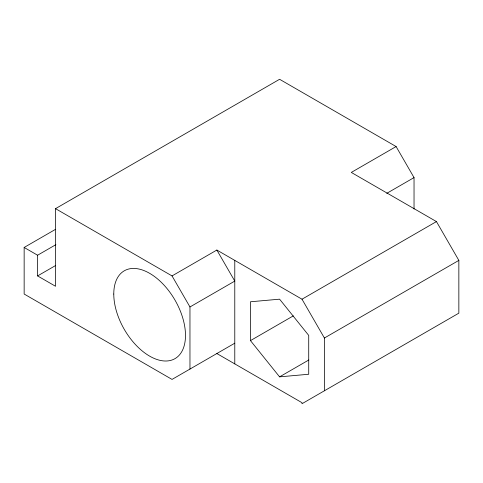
<?xml version="1.0" encoding="UTF-8"?>
<svg xmlns="http://www.w3.org/2000/svg" width="483" height="483" viewBox="0 0 483 483"><rect width="100%" height="100%" fill="white"/><g stroke="black" fill="none" stroke-linecap="round" stroke-linejoin="round"><path stroke-width="0.72" d="M55.883 244.664L37.596 255.223L37.596 275.92L55.521 286.268L55.521 208.65L279.591 79.284L396.108 146.554L414.034 177.599L414.034 209.024M234.78 343.19L172.039 379.415L24.15 294.032L24.15 247.459L55.509 229.353M37.596 275.92L55.521 265.572M55.521 208.65L172.039 275.92L216.855 250.043L302.002 299.206L324.407 338.015L324.407 390.783M396.108 146.554L351.298 172.425L436.445 221.582L458.85 260.397L458.85 313.159L302.002 403.716L302.002 402.701L216.855 353.538M189.964 369.066L189.964 306.965L234.78 281.094L216.855 250.043M386.756 193.351L414.034 177.599M302.002 299.206L436.445 221.582M250.466 340.618L250.466 301.778L279.591 299.176L308.722 335.413L308.722 374.253L279.591 376.855L250.466 340.618L293.326 315.87M324.407 338.015L458.85 260.397M279.591 376.855L308.818 359.98M24.15 247.459L37.596 255.223M172.039 275.92L189.964 306.965M234.78 260.397L234.78 363.892M113.777 294.032A50.703 29.27 60 0 0 167.559 360.934A50.703 29.27 60 0 0 167.559 289.226A50.703 29.27 60 0 0 113.777 294.032"/></g></svg>
